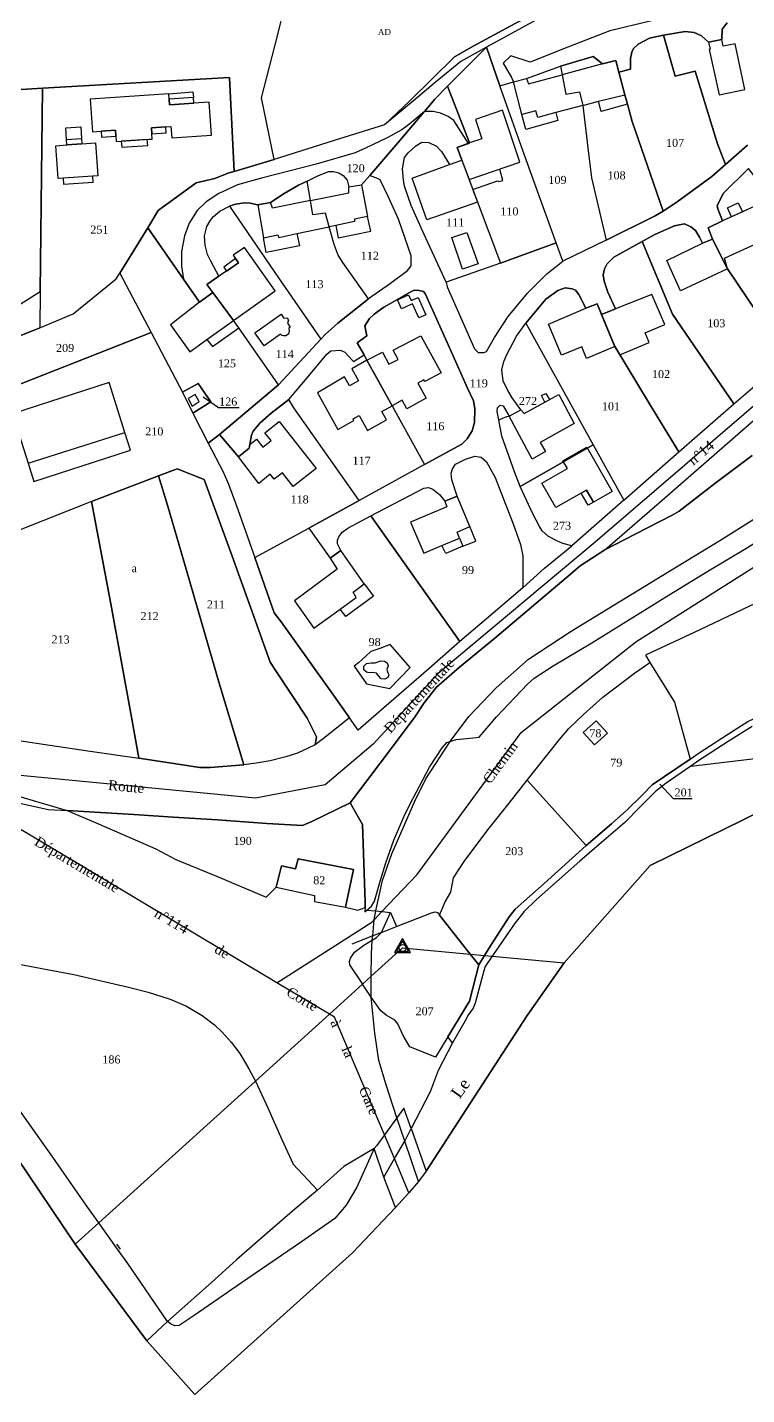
# Model space of a CAD drawing. Extents: x 1207673 to 1208525, y 6153686 to 6154229.
# Drawn here: x 1207957.2 to 1208136.9, y 6153685.7 to 6154027.4 of the extents above; entities that cross this region are included whole.
import ezdxf

# ---------------------------------------------------------------- set-up
doc = ezdxf.new("R2010")
doc.units = 0
doc.linetypes.add('CONTINU', pattern=[0])
doc.layers.get('0').update_dxf_attribs({"linetype": 'CONTINU'})
for name, color, linetype in [('1LIEUDIT', 7, 'CONTINU'), ('1PARCELLE', 7, 'CONTINU'), ('1SECTION', 7, 'CONTINU'), ('1SUBDFISC', 7, 'CONTINU'), ('1SUBDSECT', 7, 'CONTINU'), ('1TRONFLUV', 7, 'CONTINU'), ('1TROUPARCELLE', 7, 'CONTINU'), ('1ZONCOMM', 7, 'CONTINU'), ('3BATIDUR', 7, 'CONTINU'), ('3BATILEGER', 7, 'CONTINU'), ('3CHEMIN', 7, 'CONTINU'), ('3EAU', 7, 'CONTINU'), ('3EDF', 7, 'CONTINU'), ('3FISCLINE', 7, 'CONTINUOUS'), ('3FLECHEPAR', 7, 'CONTINU'), ('3IGNB', 7, 'CONTINU'), ('3MURNONMI', 7, 'CONTINU'), ('3PARCELLETEX', 7, 'CONTINU'), ('3PISCINE', 7, 'CONTINUOUS'), ('3SENTIER', 7, 'CONTINU'), ('3SNCF', 7, 'CONTINU'), ('3SUBDFISCTEX', 7, 'CONTINU'), ('3TOPOLINE', 7, 'CONTINU'), ('3TRONFLUVTEX', 7, 'CONTINU'), ('3ZONCOMMTEX', 7, 'CONTINU')]:
    doc.layers.add(name, color=color, linetype=linetype)
doc.styles.get("Standard").update_dxf_attribs({"font": 'Times New Roman'})

# ---------------------------------------------------------------- blocks, each defined once
blk = doc.blocks.new('IGNBORNE')
for points in [[(0, 2.32), (-2.01, -1.16), (2.01, -1.16)], [(-1.5, -0.87), (1.5, -0.87), (0, 1.73)]]:
    blk.add_lwpolyline(points, close=True)
blk.add_circle((0, 0), 0.87)
blk = doc.blocks.new('MURNOMI')
blk.add_line((-0.75, 0.5), (0.75, 0.5))

msp = doc.modelspace()

# ---------------------------------------------------------------- linework, layer by layer
at = {"layer": '1LIEUDIT'}
for points in [[(1207928.51, 6153843.02), (1207967.13, 6153831.7), (1207983.75, 6153830.67), (1207993.6, 6153830), (1208004.72, 6153829.4), (1208017.03, 6153828.47), (1208025.9, 6153827.91), (1208028.24, 6153828.95), (1208037.82, 6153833.6), (1208045.29, 6153843.54), (1208053.91, 6153854.96), (1208056.3, 6153858.63), (1208059.38, 6153862.52), (1208065.18, 6153867.49), (1208073.96, 6153874.8), (1208083.13, 6153882.55), (1208092.86, 6153890.79), (1208095.28, 6153892.86), (1208101.43, 6153896.86), (1208109.09, 6153900.75), (1208118.27, 6153905.47), (1208120.08, 6153906.48), (1208129, 6153913.39), (1208138.25, 6153920.45)], [(1207928.51, 6153843.02), (1207967.13, 6153831.7), (1207983.75, 6153830.67), (1207993.6, 6153830), (1208004.72, 6153829.4), (1208017.03, 6153828.47), (1208025.9, 6153827.91), (1208028.24, 6153828.95), (1208037.82, 6153833.6), (1208045.29, 6153843.54), (1208053.91, 6153854.96), (1208056.3, 6153858.63), (1208059.38, 6153862.52), (1208065.18, 6153867.49), (1208073.96, 6153874.8), (1208083.13, 6153882.55), (1208092.86, 6153890.79), (1208095.28, 6153892.86), (1208101.43, 6153896.86), (1208109.09, 6153900.75), (1208118.27, 6153905.47), (1208120.08, 6153906.48), (1208129, 6153913.39), (1208138.25, 6153920.45)], [(1208406.26, 6153859.55), (1208313.18, 6153834.27), (1208182.06, 6153839.08), (1208140.79, 6153831.66), (1208112.76, 6153817.95), (1208091.28, 6153793.67), (1208082.07, 6153780.46), (1208056.83, 6153741.58), (1208054.9, 6153738.95), (1208052.48, 6153736.17), (1208049.15, 6153732.51), (1208038.39, 6153721.12), (1207999, 6153685.72), (1207987.05, 6153699.2), (1207969.11, 6153723.32), (1207898.25, 6153828.54)]]:
    msp.add_lwpolyline(points, dxfattribs=at)
at = {"layer": '1PARCELLE'}
for points in [[(1207947.62, 6154011.36), (1207960.94, 6154012.23), (1208007.66, 6154014.91), (1208008.82, 6153991.37), (1208018.88, 6153994.36), (1208018.88, 6153994.36), (1208015.68, 6154009.75), (1208019.64, 6154025.25), (1208021.41, 6154032.41)], [(1208081.03, 6154029.46), (1208068.75, 6154022.76), (1208063.88, 6154020.06), (1208052.62, 6154008.93), (1208046.39, 6154003.04), (1208033.81, 6153999.1), (1208018.88, 6153994.36), (1208018.88, 6153994.36), (1208015.68, 6154009.75), (1208019.64, 6154025.25), (1208021.41, 6154032.41)], [(1208085.12, 6154029.7), (1208071.91, 6154022.45), (1208075.2, 6154012.83), (1208078.65, 6154013.77), (1208081.88, 6154014.59), (1208090.41, 6154017.68), (1208098.55, 6154020.09), (1208100.92, 6154018.29), (1208104.23, 6154019.11), (1208105.01, 6154016.23), (1208107.86, 6154016.92), (1208107.89, 6154019.59), (1208108.18, 6154021.23), (1208108.65, 6154022.13), (1208109.82, 6154023.2), (1208112.6, 6154024.67), (1208116.17, 6154025.47), (1208121.54, 6154026.39), (1208123.81, 6154026.14), (1208125.66, 6154025.32), (1208127.37, 6154023.69), (1208130.71, 6154024.41), (1208130.83, 6154026.95), (1208132.06, 6154028.57)], [(1208132.06, 6154028.57), (1208130.83, 6154026.95), (1208130.71, 6154024.41), (1208127.37, 6154023.69), (1208125.66, 6154025.32), (1208123.81, 6154026.14), (1208121.54, 6154026.39), (1208116.17, 6154025.47), (1208119.06, 6154015.24), (1208124.08, 6154016.49), (1208129.64, 6153998.27), (1208131.59, 6153993.12), (1208131.59, 6153993.12), (1208137.11, 6153998)], [(1208137.11, 6153998), (1208131.59, 6153993.12), (1208128.18, 6153990.16), (1208119.55, 6153983.77), (1208116.07, 6153981.5), (1208114.09, 6153980.31), (1208101.8, 6153974.26), (1208090.94, 6153968.94), (1208089.27, 6153973.53), (1208075.37, 6153968.49), (1208061.83, 6153963.72), (1208056.35, 6153975.66), (1208053.06, 6153982.91), (1208051.37, 6153987.7), (1208051.14, 6153989.26), (1208050.89, 6153992.03), (1208051.38, 6153994.85), (1208052.32, 6153996.07), (1208054.24, 6153997.77), (1208055.76, 6153998.71), (1208057.49, 6153998.64), (1208059.42, 6153997.71), (1208060.67, 6153996.38), (1208062.66, 6153993.14), (1208065.71, 6153994.19), (1208064.53, 6153997.41), (1208067.42, 6153998.42), (1208067.68, 6153998.51), (1208062.17, 6154012.71), (1208059.03, 6154009.47), (1208056.4, 6154006.34), (1208056.27, 6154006.18), (1208050.71, 6153999.68), (1208042.72, 6153990.37), (1208044.4, 6153989.78), (1208045.21, 6153989.37), (1208047.35, 6153985.06), (1208049.81, 6153979.55), (1208052.98, 6153970.38), (1208053.03, 6153967.78), (1208051.82, 6153966.3), (1208047.91, 6153963.36), (1208042.4, 6153959.55), (1208034.78, 6153953.48), (1208031.58, 6153950.67), (1208030.54, 6153949.47), (1208019.9, 6153938.1), (1208005.22, 6153925.7), (1208009.91, 6153920.06), (1208012.61, 6153922.26), (1208013.2, 6153925.46), (1208013.63, 6153926.51), (1208015.35, 6153928.56), (1208018.11, 6153930.97), (1208022.51, 6153934.43), (1208026.66, 6153939.32), (1208031.98, 6153945.77), (1208032.97, 6153946.55), (1208035.44, 6153946.72), (1208036.54, 6153946.22), (1208038.41, 6153944.17), (1208038.65, 6153943.9), (1208041.3, 6153945.56), (1208039.62, 6153948.59), (1208041.97, 6153950.3), (1208041.48, 6153952.83), (1208042.65, 6153954.61), (1208043.81, 6153955.69), (1208046.25, 6153957.47), (1208048.35, 6153958.66), (1208052.65, 6153961.14), (1208053.83, 6153961.69), (1208055.05, 6153961.68), (1208056.13, 6153961.36), (1208056.64, 6153960.75), (1208057.66, 6153958.52), (1208063.13, 6153946.26), (1208067.17, 6153937.23), (1208068.64, 6153934.11), (1208068.96, 6153932.14), (1208068.92, 6153928.64), (1208068.31, 6153926.59), (1208067.11, 6153924.6), (1208065.7, 6153923.24), (1208056.4, 6153918.14), (1208040.07, 6153909.2), (1208027.52, 6153902.27), (1208027.52, 6153902.27), (1208032.82, 6153894.74), (1208035.53, 6153896.66), (1208034.63, 6153898.34), (1208034.63, 6153899.22), (1208034.98, 6153900.12), (1208035.87, 6153901.25), (1208037.22, 6153902.26), (1208042.96, 6153905.34), (1208056.27, 6153912.21), (1208057.37, 6153912.4), (1208058.5, 6153911.96), (1208060.18, 6153910.69), (1208061.46, 6153909), (1208064.54, 6153910.23), (1208063.27, 6153914.3), (1208063.04, 6153915.98), (1208063.42, 6153917.08), (1208064.15, 6153918.22), (1208066.64, 6153919.52), (1208068.97, 6153920.28), (1208070.56, 6153919.99), (1208071.87, 6153918.86), (1208074.04, 6153914.91), (1208076.06, 6153909.78), (1208078.54, 6153903.37), (1208080.4, 6153898.16), (1208080.94, 6153895.3), (1208080.99, 6153887.33), (1208086.43, 6153892.22), (1208093.25, 6153897.86), (1208091.01, 6153898.42), (1208089.47, 6153899.12), (1208087.42, 6153900.17), (1208085.82, 6153901.56), (1208085.16, 6153902.66), (1208083.49, 6153905.87), (1208080.34, 6153912.63), (1208078.92, 6153916.34), (1208075.77, 6153925.26), (1208075.02, 6153929.31), (1208076.97, 6153930.15), (1208077.57, 6153930.21), (1208080.51, 6153931.84), (1208078.34, 6153934.86), (1208077.24, 6153936.66), (1208076.09, 6153939.09), (1208075.71, 6153941.79), (1208076.24, 6153943.93), (1208077.02, 6153945.68), (1208079.41, 6153950.27), (1208081.71, 6153953.47), (1208086.74, 6153959.45), (1208089.76, 6153961.65), (1208091.6, 6153962.27), (1208093.3, 6153962.09), (1208094.12, 6153961.71), (1208094.96, 6153960.61), (1208096.69, 6153957.19), (1208099.56, 6153958.28), (1208100.66, 6153955.61), (1208104.15, 6153957.04), (1208102.24, 6153961.19), (1208101.29, 6153964.01), (1208101.06, 6153965.57), (1208101.41, 6153967.03), (1208101.97, 6153968.26), (1208103.71, 6153969.97), (1208106.73, 6153971.61), (1208110.76, 6153973.86), (1208113.99, 6153975.65), (1208118.85, 6153977.81), (1208121.37, 6153978.33), (1208122.99, 6153977.54), (1208124.15, 6153976.67), (1208125.16, 6153974.98), (1208125.89, 6153973.48), (1208128.39, 6153974.51), (1208127.29, 6153977.29), (1208130.89, 6153979.07), (1208129.73, 6153982.06), (1208129.53, 6153982.9), (1208131.13, 6153986), (1208137.35, 6153992.15)], [(1207945.33, 6153934.29), (1207988.11, 6153951.11), (1207995.92, 6153936.23), (1207998.5, 6153930.96), (1208002.34, 6153923.48), (1208006.07, 6153916.35), (1208007.4, 6153913.23), (1208009.33, 6153908.05), (1208013.98, 6153894.95), (1208018.87, 6153881.11), (1208020.55, 6153878.81), (1208033.63, 6153860.55), (1208037.69, 6153854.87), (1208031.21, 6153849.65), (1208029.08, 6153848.1), (1208029.08, 6153848.1), (1208029.46, 6153850.14), (1208027.06, 6153854.78), (1208023.35, 6153860.43), (1208019.25, 6153866.59), (1208017.8, 6153868.78), (1208012.92, 6153882.53), (1208008.36, 6153895.29), (1208001.34, 6153914.38), (1207994.58, 6153917.11), (1207989.9, 6153915.34), (1207973.21, 6153908.88), (1207949.19, 6153899.4)], [(1208138.25, 6153920.45), (1208129, 6153913.39), (1208120.08, 6153906.48), (1208118.27, 6153905.47), (1208109.09, 6153900.75), (1208101.43, 6153896.86), (1208095.28, 6153892.86), (1208092.86, 6153890.79), (1208083.13, 6153882.55), (1208073.96, 6153874.8), (1208065.18, 6153867.49), (1208059.38, 6153862.52), (1208056.3, 6153858.63), (1208053.91, 6153854.96), (1208045.29, 6153843.54), (1208037.82, 6153833.6), (1208040.91, 6153828.16), (1208041.58, 6153808.8), (1208041.57, 6153807.42), (1208041.52, 6153806.36), (1208042.01, 6153806.8), (1208043.15, 6153807.83), (1208043.94, 6153809), (1208045.4, 6153814.27), (1208046.78, 6153818.65), (1208048.74, 6153824.25), (1208051.48, 6153830.66), (1208053.49, 6153834.63), (1208057.68, 6153842.49), (1208060.8, 6153847.32), (1208062.03, 6153848.67), (1208062.78, 6153848.91), (1208064.3, 6153849.41), (1208066.16, 6153849.63), (1208070.1, 6153850.03), (1208074.36, 6153855.07), (1208082.18, 6153863.24), (1208083.83, 6153864.76), (1208088.56, 6153867.86), (1208098.19, 6153873.62), (1208117.57, 6153885.58), (1208127.19, 6153891.54), (1208136.71, 6153897.15), (1208155.21, 6153908.73)], [(1208138.3, 6153852.72), (1208132.32, 6153848.95), (1208124.93, 6153844.16), (1208122.98, 6153842.8), (1208116.79, 6153838.53), (1208114.14, 6153836.46), (1208110.18, 6153832.55), (1208106.5, 6153828.74), (1208100.62, 6153823.72), (1208095.22, 6153819.01), (1208089.36, 6153813.87), (1208084.37, 6153809.43), (1208081.29, 6153806.48), (1208079.07, 6153803.66), (1208075.89, 6153799.08), (1208073.92, 6153796.16), (1208073.35, 6153795.31), (1208071.55, 6153792.68), (1208071.25, 6153791.66), (1208069.1, 6153783.51), (1208068.58, 6153782.27), (1208067.42, 6153780.68), (1208066.53, 6153779.1), (1208063.4, 6153773.64), (1208062.23, 6153775.13), (1208067.63, 6153784.04), (1208069.95, 6153793.16), (1208071.41, 6153795.49), (1208072.91, 6153797.86), (1208077.57, 6153805.12), (1208079.06, 6153807.03), (1208086.3, 6153813.48), (1208096.84, 6153822.96), (1208103.14, 6153828.35), (1208106.98, 6153831.81), (1208110.82, 6153835.55), (1208113.28, 6153838.08), (1208122.79, 6153844.53), (1208122.79, 6153844.53), (1208125.01, 6153846.07), (1208133.8, 6153851.81), (1208137.2, 6153853.9)], [(1207953.68, 6153793.56), (1207968.82, 6153790.73), (1207982.12, 6153787.61), (1207987.35, 6153786.33), (1207992.89, 6153784.55), (1207996.97, 6153782.79), (1208000.81, 6153780.45), (1208003.91, 6153778.15), (1208005.86, 6153776.34), (1208008.13, 6153773.83), (1208010.23, 6153770.95), (1208012.54, 6153767.1), (1208014.14, 6153764.06), (1208017.23, 6153757.38), (1208020.73, 6153749.5), (1208023.6, 6153743.29), (1208029.64, 6153736.78), (1208024.01, 6153732.08), (1208014.67, 6153723.97), (1208009.43, 6153719.38), (1208003.15, 6153713.77), (1207992.2, 6153704.02), (1207982.27, 6153718.52), (1207979.48, 6153722.4), (1207975, 6153728.64), (1207971.85, 6153733.04), (1207963.5, 6153745.03), (1207951.82, 6153761.68)]]:
    msp.add_lwpolyline(points, dxfattribs=at)
for points in [[(1208116.07, 6153981.5), (1208119.55, 6153983.77), (1208128.18, 6153990.16), (1208131.59, 6153993.12), (1208129.64, 6153998.27), (1208124.08, 6154016.49), (1208119.06, 6154015.24), (1208116.17, 6154025.47), (1208112.6, 6154024.67), (1208109.82, 6154023.2), (1208108.65, 6154022.13), (1208108.18, 6154021.23), (1208107.89, 6154019.59), (1208107.86, 6154016.92), (1208105.01, 6154016.23), (1208106.48, 6154010.57), (1208107.17, 6154008.23), (1208108.33, 6154003.89), (1208116.07, 6153981.5)], [(1208062.17, 6154012.71), (1208071.91, 6154022.45), (1208065.5, 6154018.86), (1208059.09, 6154013.64), (1208053.7, 6154009.07), (1208046.39, 6154003.04), (1208033.81, 6153999.1), (1208018.88, 6153994.36), (1208008.82, 6153991.37), (1208007.54, 6153991.09), (1208004, 6153989.61), (1207999.34, 6153988.52), (1207989.84, 6153981.64), (1207987.23, 6153977.29), (1207996.17, 6153964.51), (1208000.21, 6153958.71), (1208003.5, 6153961.15), (1208002.04, 6153963.14), (1208005.05, 6153965.21), (1208002.98, 6153969), (1208002.22, 6153970.68), (1208001.59, 6153972.98), (1208001.42, 6153975.3), (1208002.05, 6153977.6), (1208002.85, 6153979.05), (1208003.57, 6153980.04), (1208005.26, 6153981.51), (1208007.64, 6153982.75), (1208009.21, 6153983.23), (1208011.42, 6153983.58), (1208012.81, 6153983.51), (1208014.74, 6153983.06), (1208017.89, 6153983.65), (1208021.32, 6153985.88), (1208024.95, 6153987.95), (1208027.1, 6153988.98), (1208029.72, 6153990.26), (1208032.44, 6153991.41), (1208033.69, 6153991.41), (1208035.03, 6153991.03), (1208036.1, 6153990.39), (1208037.06, 6153989.18), (1208037.54, 6153987.57), (1208040.68, 6153988.07), (1208042.72, 6153990.37), (1208050.71, 6153999.68), (1208056.27, 6154006.18), (1208056.4, 6154006.34), (1208059.03, 6154009.47), (1208062.17, 6154012.71)], [(1208062.17, 6154012.71), (1208067.68, 6153998.51), (1208067.42, 6153998.42), (1208064.53, 6153997.41), (1208065.71, 6153994.19), (1208067.53, 6153989.37), (1208068.46, 6153986.88), (1208068.68, 6153986.27), (1208069.56, 6153983.94), (1208075.37, 6153968.49), (1208089.27, 6153973.53), (1208081.84, 6153994.31), (1208075.2, 6154012.83), (1208071.91, 6154022.45), (1208062.17, 6154012.71)], [(1208089.27, 6153973.53), (1208081.84, 6153994.31), (1208075.2, 6154012.83), (1208078.65, 6154013.77), (1208081.88, 6154014.59), (1208090.41, 6154017.68), (1208090.82, 6154015.57), (1208091.74, 6154010.7), (1208095.14, 6154011.3), (1208095.97, 6154007.91), (1208097.2, 6153997.32), (1208098.11, 6153989.79), (1208101.8, 6153974.26), (1208090.94, 6153968.94), (1208089.27, 6153973.53)], [(1208101.8, 6153974.26), (1208114.09, 6153980.31), (1208116.07, 6153981.5), (1208108.33, 6154003.89), (1208107.17, 6154008.23), (1208106.48, 6154010.57), (1208105.01, 6154016.23), (1208104.23, 6154019.11), (1208100.92, 6154018.29), (1208098.55, 6154020.09), (1208090.41, 6154017.68), (1208090.82, 6154015.57), (1208091.74, 6154010.7), (1208095.14, 6154011.3), (1208095.97, 6154007.91), (1208097.2, 6153997.32), (1208098.11, 6153989.79), (1208101.8, 6153974.26)], [(1207987.23, 6153977.29), (1207989.84, 6153981.64), (1207999.34, 6153988.52), (1208004, 6153989.61), (1208007.54, 6153991.09), (1208008.82, 6153991.37), (1208007.66, 6154014.91), (1207960.94, 6154012.23), (1207960.33, 6153961.39), (1207960.25, 6153952.28), (1207968.64, 6153955.79), (1207979.33, 6153964.56), (1207980.26, 6153965.99), (1207987.23, 6153977.29)], [(1207960.33, 6153961.39), (1207960.94, 6154012.23), (1207947.62, 6154011.36), (1207946.78, 6153992.27), (1207946.1, 6153973.38), (1207945.54, 6153953.91), (1207952.84, 6153956.66), (1207960.33, 6153961.39)], [(1208065.71, 6153994.19), (1208067.53, 6153989.37), (1208068.46, 6153986.88), (1208068.68, 6153986.27), (1208069.56, 6153983.94), (1208075.37, 6153968.49), (1208061.83, 6153963.72), (1208056.35, 6153975.66), (1208053.06, 6153982.91), (1208051.37, 6153987.7), (1208051.14, 6153989.26), (1208050.89, 6153992.03), (1208051.38, 6153994.85), (1208052.32, 6153996.07), (1208054.24, 6153997.77), (1208055.76, 6153998.71), (1208057.49, 6153998.64), (1208059.42, 6153997.71), (1208060.67, 6153996.38), (1208062.66, 6153993.14), (1208065.71, 6153994.19)], [(1208042.4, 6153959.55), (1208035.97, 6153968.65), (1208034.82, 6153970.49), (1208033.8, 6153973.11), (1208032.59, 6153977.54), (1208031.64, 6153980.98), (1208028.5, 6153980.54), (1208027.91, 6153984.1), (1208027.1, 6153988.98), (1208029.72, 6153990.26), (1208032.44, 6153991.41), (1208033.69, 6153991.41), (1208035.03, 6153991.03), (1208036.1, 6153990.39), (1208037.06, 6153989.18), (1208037.54, 6153987.57), (1208040.68, 6153988.07), (1208042.72, 6153990.37), (1208044.4, 6153989.78), (1208045.21, 6153989.37), (1208047.35, 6153985.06), (1208049.81, 6153979.55), (1208052.98, 6153970.38), (1208053.03, 6153967.78), (1208051.82, 6153966.3), (1208047.91, 6153963.36), (1208042.4, 6153959.55)], [(1208147.09, 6153944.79), (1208163.2, 6153958.57), (1208137.35, 6153992.15), (1208131.13, 6153986), (1208129.53, 6153982.9), (1208129.73, 6153982.06), (1208130.89, 6153979.07), (1208127.29, 6153977.29), (1208128.39, 6153974.51), (1208132.1, 6153967.06), (1208147.09, 6153944.79)], [(1208042.4, 6153959.55), (1208035.97, 6153968.65), (1208034.82, 6153970.49), (1208033.8, 6153973.11), (1208032.59, 6153977.54), (1208031.64, 6153980.98), (1208028.5, 6153980.54), (1208027.91, 6153984.1), (1208027.1, 6153988.98), (1208024.95, 6153987.95), (1208021.32, 6153985.88), (1208017.89, 6153983.65), (1208014.74, 6153983.06), (1208012.81, 6153983.51), (1208011.42, 6153983.58), (1208009.21, 6153983.23), (1208007.64, 6153982.75), (1208019.92, 6153964.82), (1208030.54, 6153949.47), (1208031.58, 6153950.67), (1208034.78, 6153953.48), (1208042.4, 6153959.55)], [(1208007.64, 6153982.75), (1208019.92, 6153964.82), (1208030.54, 6153949.47), (1208019.9, 6153938.1), (1208010.03, 6153952.3), (1208008.67, 6153954.14), (1208003.5, 6153961.15), (1208002.04, 6153963.14), (1208005.05, 6153965.21), (1208002.98, 6153969), (1208002.22, 6153970.68), (1208001.59, 6153972.98), (1208001.42, 6153975.3), (1208002.05, 6153977.6), (1208002.85, 6153979.05), (1208003.57, 6153980.04), (1208005.26, 6153981.51), (1208007.64, 6153982.75)], [(1208005.22, 6153925.7), (1208019.9, 6153938.1), (1208010.03, 6153952.3), (1208008.67, 6153954.14), (1208003.5, 6153961.15), (1208000.21, 6153958.71), (1207996.17, 6153964.51), (1207987.23, 6153977.29), (1207980.26, 6153965.99), (1207988.11, 6153951.11), (1207995.92, 6153936.23), (1207999.87, 6153938.41), (1208003, 6153933.83), (1207998.5, 6153930.96), (1208002.34, 6153923.48), (1208005.22, 6153925.7)], [(1208147.09, 6153944.79), (1208132.1, 6153967.06), (1208128.39, 6153974.51), (1208125.89, 6153973.48), (1208125.16, 6153974.98), (1208124.15, 6153976.67), (1208122.99, 6153977.54), (1208121.37, 6153978.33), (1208118.85, 6153977.81), (1208113.99, 6153975.65), (1208110.76, 6153973.86), (1208118.35, 6153955.74), (1208133.67, 6153933.32), (1208147.09, 6153944.79)], [(1208110.76, 6153973.86), (1208106.73, 6153971.61), (1208103.71, 6153969.97), (1208101.97, 6153968.26), (1208101.41, 6153967.03), (1208101.06, 6153965.57), (1208101.29, 6153964.01), (1208102.24, 6153961.19), (1208104.15, 6153957.04), (1208100.66, 6153955.61), (1208102.8, 6153950.43), (1208103.9, 6153947.79), (1208112.65, 6153933.32), (1208119.96, 6153921.31), (1208133.67, 6153933.32), (1208118.35, 6153955.74), (1208110.76, 6153973.86)], [(1207960.25, 6153952.28), (1207968.64, 6153955.79), (1207979.33, 6153964.56), (1207980.26, 6153965.99), (1207988.11, 6153951.11), (1207945.33, 6153934.29), (1207945.05, 6153938), (1207945.42, 6153946.39), (1207960.25, 6153952.28)], [(1207960.33, 6153961.39), (1207960.25, 6153952.28), (1207945.42, 6153946.39), (1207945.54, 6153953.91), (1207952.84, 6153956.66), (1207960.33, 6153961.39)], [(1208056.4, 6153918.14), (1208065.7, 6153923.24), (1208067.11, 6153924.6), (1208068.31, 6153926.59), (1208068.92, 6153928.64), (1208068.96, 6153932.14), (1208068.64, 6153934.11), (1208067.17, 6153937.23), (1208063.13, 6153946.26), (1208057.66, 6153958.52), (1208056.64, 6153960.75), (1208056.13, 6153961.36), (1208055.05, 6153961.68), (1208053.83, 6153961.69), (1208052.65, 6153961.14), (1208048.35, 6153958.66), (1208046.25, 6153957.47), (1208043.81, 6153955.69), (1208042.65, 6153954.61), (1208041.48, 6153952.83), (1208041.97, 6153950.3), (1208039.62, 6153948.59), (1208041.3, 6153945.56), (1208041.6, 6153945.01), (1208043.34, 6153941.86), (1208043.66, 6153941.27), (1208044.75, 6153939.3), (1208045.33, 6153938.23), (1208046.64, 6153935.86), (1208056.4, 6153918.14)], [(1208100.66, 6153955.61), (1208099.56, 6153958.28), (1208096.69, 6153957.19), (1208094.96, 6153960.61), (1208094.12, 6153961.71), (1208093.3, 6153962.09), (1208091.6, 6153962.27), (1208089.76, 6153961.65), (1208086.74, 6153959.45), (1208081.71, 6153953.47), (1208098.58, 6153923.11), (1208106.25, 6153909.29), (1208119.96, 6153921.31), (1208112.65, 6153933.32), (1208103.9, 6153947.79), (1208102.8, 6153950.43), (1208100.66, 6153955.61)], [(1208080.34, 6153912.63), (1208078.92, 6153916.34), (1208075.77, 6153925.26), (1208075.02, 6153929.31), (1208076.97, 6153930.15), (1208077.57, 6153930.21), (1208080.51, 6153931.84), (1208078.34, 6153934.86), (1208077.24, 6153936.66), (1208076.09, 6153939.09), (1208075.71, 6153941.79), (1208076.24, 6153943.93), (1208077.02, 6153945.68), (1208079.41, 6153950.27), (1208081.71, 6153953.47), (1208098.58, 6153923.11), (1208080.34, 6153912.63)], [(1208022.51, 6153934.43), (1208026.66, 6153939.32), (1208031.98, 6153945.77), (1208032.97, 6153946.55), (1208035.44, 6153946.72), (1208036.54, 6153946.22), (1208038.41, 6153944.17), (1208038.65, 6153943.9), (1208041.3, 6153945.56), (1208041.6, 6153945.01), (1208043.34, 6153941.86), (1208043.66, 6153941.27), (1208044.75, 6153939.3), (1208045.33, 6153938.23), (1208046.64, 6153935.86), (1208056.4, 6153918.14), (1208040.07, 6153909.2), (1208023.78, 6153932.36), (1208022.51, 6153934.43)], [(1207995.92, 6153936.23), (1207998.5, 6153930.96), (1208003, 6153933.83), (1207999.87, 6153938.41), (1207995.92, 6153936.23)], [(1208013.98, 6153894.95), (1208027.52, 6153902.27), (1208040.07, 6153909.2), (1208023.78, 6153932.36), (1208022.51, 6153934.43), (1208018.11, 6153930.97), (1208015.35, 6153928.56), (1208013.63, 6153926.51), (1208013.2, 6153925.46), (1208012.61, 6153922.26), (1208009.91, 6153920.06), (1208005.22, 6153925.7), (1208002.34, 6153923.48), (1208006.07, 6153916.35), (1208007.4, 6153913.23), (1208009.33, 6153908.05), (1208013.98, 6153894.95)], [(1208091.01, 6153898.42), (1208089.47, 6153899.12), (1208087.42, 6153900.17), (1208085.82, 6153901.56), (1208085.16, 6153902.66), (1208083.49, 6153905.87), (1208080.34, 6153912.63), (1208098.58, 6153923.11), (1208106.25, 6153909.29), (1208093.25, 6153897.86), (1208091.01, 6153898.42)], [(1208065.24, 6153873.92), (1208042.96, 6153905.34), (1208056.27, 6153912.21), (1208057.37, 6153912.4), (1208058.5, 6153911.96), (1208060.18, 6153910.69), (1208061.46, 6153909), (1208064.54, 6153910.23), (1208063.27, 6153914.3), (1208063.04, 6153915.98), (1208063.42, 6153917.08), (1208064.15, 6153918.22), (1208066.64, 6153919.52), (1208068.97, 6153920.28), (1208070.56, 6153919.99), (1208071.87, 6153918.86), (1208074.04, 6153914.91), (1208076.06, 6153909.78), (1208078.54, 6153903.37), (1208080.4, 6153898.16), (1208080.94, 6153895.3), (1208080.99, 6153887.33), (1208073.56, 6153881), (1208065.24, 6153873.92)], [(1208011.26, 6153843.12), (1208005.11, 6153863.56), (1207997.03, 6153891.46), (1207992.21, 6153908.04), (1207989.9, 6153915.34), (1207973.21, 6153908.88), (1207978.01, 6153883.37), (1207983.17, 6153855.05), (1207985.05, 6153844.74), (1207991.02, 6153843.86), (1208000.3, 6153842.41), (1208002.86, 6153842.46), (1208011.26, 6153843.12)], [(1208029.08, 6153848.1), (1208024.68, 6153846.01), (1208021.79, 6153845.09), (1208017.86, 6153844.11), (1208014.36, 6153843.52), (1208011.26, 6153843.12), (1208005.11, 6153863.56), (1207997.03, 6153891.46), (1207992.21, 6153908.04), (1207989.9, 6153915.34), (1207994.58, 6153917.11), (1208001.34, 6153914.38), (1208008.36, 6153895.29), (1208012.92, 6153882.53), (1208017.8, 6153868.78), (1208019.25, 6153866.59), (1208023.35, 6153860.43), (1208027.06, 6153854.78), (1208029.46, 6153850.14), (1208029.08, 6153848.1)], [(1207985.05, 6153844.74), (1207983.17, 6153855.05), (1207978.01, 6153883.37), (1207973.21, 6153908.88), (1207949.19, 6153899.4), (1207950.6, 6153890.92), (1207952.48, 6153877.07), (1207955.12, 6153874), (1207955.32, 6153872.64), (1207955.32, 6153870.93), (1207954.76, 6153869.55), (1207946.69, 6153863.54), (1207955.07, 6153849.17), (1207962.76, 6153848.02), (1207972.87, 6153846.54), (1207985.05, 6153844.74)], [(1208065.24, 6153873.92), (1208057.47, 6153867.09), (1208044.96, 6153856.29), (1208039.87, 6153851.8), (1208037.69, 6153854.87), (1208033.63, 6153860.55), (1208020.55, 6153878.81), (1208018.87, 6153881.11), (1208013.98, 6153894.95), (1208027.52, 6153902.27), (1208032.82, 6153894.74), (1208035.53, 6153896.66), (1208034.63, 6153898.34), (1208034.63, 6153899.22), (1208034.98, 6153900.12), (1208035.87, 6153901.25), (1208037.22, 6153902.26), (1208042.96, 6153905.34), (1208065.24, 6153873.92)], [(1208156.35, 6153891.41), (1208149.56, 6153888.2), (1208137.66, 6153882.77), (1208125.22, 6153876.86), (1208111.66, 6153870.49), (1208112.69, 6153868.72), (1208118.89, 6153858.75), (1208122.79, 6153844.53), (1208125.01, 6153846.07), (1208133.8, 6153851.81), (1208137.2, 6153853.9), (1208144.97, 6153857.62), (1208152.14, 6153860.96), (1208163.21, 6153867.08), (1208165.7, 6153868.24), (1208162.14, 6153879.23), (1208156.35, 6153891.41)], [(1208082.09, 6153839.29), (1208090.16, 6153849.43), (1208092.47, 6153852.15), (1208096.16, 6153855.72), (1208100.99, 6153860.04), (1208108.91, 6153866), (1208112.69, 6153868.72), (1208118.89, 6153858.75), (1208122.79, 6153844.53), (1208113.28, 6153838.08), (1208110.82, 6153835.55), (1208106.98, 6153831.81), (1208103.14, 6153828.35), (1208096.84, 6153822.96), (1208082.09, 6153839.29)], [(1208096.09, 6153851.22), (1208099.34, 6153854.11), (1208102.1, 6153851.03), (1208098.87, 6153848.11), (1208096.09, 6153851.22)], [(1208096.84, 6153822.96), (1208086.3, 6153813.48), (1208079.06, 6153807.03), (1208077.57, 6153805.12), (1208072.91, 6153797.86), (1208071.41, 6153795.49), (1208069.95, 6153793.16), (1208067.86, 6153795.81), (1208060.16, 6153805.53), (1208061.58, 6153808.84), (1208062.98, 6153811.32), (1208063.63, 6153814.85), (1208066.3, 6153818.94), (1208072.24, 6153826.84), (1208077.54, 6153833.56), (1208082.09, 6153839.29), (1208096.84, 6153822.96)], [(1208041.57, 6153807.42), (1208041.58, 6153808.8), (1208040.91, 6153828.16), (1208037.82, 6153833.6), (1208028.24, 6153828.95), (1208025.9, 6153827.91), (1208017.03, 6153828.47), (1208004.72, 6153829.4), (1207993.6, 6153830), (1207983.75, 6153830.67), (1207967.13, 6153831.7), (1207975.15, 6153828.3), (1207989.24, 6153822.1), (1207994.28, 6153819.49), (1208004.88, 6153815.09), (1208016.81, 6153810.02), (1208019.37, 6153812.5), (1208020.64, 6153817.86), (1208024.2, 6153817.16), (1208024.82, 6153819.6), (1208038.63, 6153816.98), (1208036.67, 6153807.58), (1208039.76, 6153806.83), (1208041.57, 6153807.42)], [(1208036.67, 6153807.58), (1208038.63, 6153816.98), (1208024.82, 6153819.6), (1208024.2, 6153817.16), (1208020.64, 6153817.86), (1208019.37, 6153812.5), (1208028.92, 6153810.49), (1208028.89, 6153808.93), (1208036.67, 6153807.58)], [(1208069.95, 6153793.16), (1208067.63, 6153784.04), (1208062.23, 6153775.13), (1208059.18, 6153770.08), (1208052.72, 6153772.68), (1208051.06, 6153775.43), (1208049.76, 6153778.35), (1208048.97, 6153779.28), (1208046.83, 6153780.58), (1208045.5, 6153781.66), (1208043.08, 6153785.08), (1208040.95, 6153788.32), (1208040.79, 6153788.56), (1208037.79, 6153793.15), (1208037.64, 6153793.95), (1208037.88, 6153794.81), (1208038.95, 6153796.33), (1208041.25, 6153798.02), (1208043.37, 6153799.31), (1208044.45, 6153799.96), (1208045.65, 6153801.2), (1208047.91, 6153806.25), (1208049.43, 6153802.73), (1208058.15, 6153806.11), (1208059.07, 6153806.35), (1208059.62, 6153806.17), (1208060.16, 6153805.53), (1208067.86, 6153795.81), (1208069.95, 6153793.16)]]:
    msp.add_lwpolyline(points, close=True, dxfattribs=at)
at = {"layer": '1SECTION'}
msp.add_lwpolyline([(1208406.26, 6153859.55), (1208313.18, 6153834.27), (1208182.06, 6153839.08), (1208140.79, 6153831.66), (1208112.76, 6153817.95), (1208091.28, 6153793.67), (1208082.07, 6153780.46), (1208056.83, 6153741.58), (1208054.9, 6153738.95), (1208052.48, 6153736.17), (1208049.15, 6153732.51), (1208038.39, 6153721.12), (1207999, 6153685.72), (1207987.05, 6153699.2), (1207969.11, 6153723.32), (1207898.25, 6153828.54)], dxfattribs=at)
at = {"layer": '1SUBDFISC'}
msp.add_lwpolyline([(1207989.9, 6153915.34), (1207992.21, 6153908.04), (1207997.03, 6153891.46), (1208005.11, 6153863.56), (1208011.26, 6153843.12), (1208002.86, 6153842.46), (1208000.3, 6153842.41), (1207991.02, 6153843.86), (1207985.05, 6153844.74), (1207983.17, 6153855.05), (1207978.01, 6153883.37), (1207973.21, 6153908.88), (1207989.9, 6153915.34)], close=True, dxfattribs=at)
at = {"layer": '1SUBDSECT'}
msp.add_lwpolyline([(1208406.26, 6153859.55), (1208313.18, 6153834.27), (1208182.06, 6153839.08), (1208140.79, 6153831.66), (1208112.76, 6153817.95), (1208091.28, 6153793.67), (1208082.07, 6153780.46), (1208056.83, 6153741.58), (1208054.9, 6153738.95), (1208052.48, 6153736.17), (1208049.15, 6153732.51), (1208038.39, 6153721.12), (1207999, 6153685.72), (1207987.05, 6153699.2), (1207969.11, 6153723.32), (1207898.25, 6153828.54)], dxfattribs=at)
at = {"layer": '1TRONFLUV'}
for points in [[(1208085.12, 6154029.7), (1208071.91, 6154022.45), (1208065.5, 6154018.86), (1208059.09, 6154013.64), (1208053.7, 6154009.07), (1208046.39, 6154003.04), (1208052.62, 6154008.93), (1208063.88, 6154020.06), (1208068.75, 6154022.76), (1208081.03, 6154029.46)], [(1208138.3, 6153852.72), (1208132.32, 6153848.95), (1208124.93, 6153844.16), (1208122.98, 6153842.8), (1208116.79, 6153838.53), (1208114.14, 6153836.46), (1208110.18, 6153832.55), (1208106.5, 6153828.74), (1208100.62, 6153823.72), (1208095.22, 6153819.01), (1208089.36, 6153813.87), (1208084.37, 6153809.43), (1208081.29, 6153806.48), (1208079.07, 6153803.66), (1208075.89, 6153799.08), (1208073.92, 6153796.16), (1208073.35, 6153795.31), (1208071.55, 6153792.68), (1208071.25, 6153791.66), (1208069.1, 6153783.51), (1208068.58, 6153782.27), (1208067.42, 6153780.68), (1208066.53, 6153779.1), (1208063.4, 6153773.64), (1208059.85, 6153766.76), (1208057.86, 6153761.38), (1208053.1, 6153752.21), (1208056.83, 6153741.58), (1208082.07, 6153780.46), (1208091.28, 6153793.67), (1208112.76, 6153817.95), (1208140.79, 6153831.66)]]:
    msp.add_lwpolyline(points, dxfattribs=at)
for points in [[(1207992.2, 6153704.02), (1207982.27, 6153718.52), (1207979.48, 6153722.4), (1207975, 6153728.64), (1207971.85, 6153733.04), (1207963.5, 6153745.03), (1207951.82, 6153761.68), (1207939.52, 6153779.35), (1207927.17, 6153796.98), (1207921.15, 6153805.45), (1207913.04, 6153817.25), (1207910.42, 6153820.94), (1207902.82, 6153831.78), (1207898.25, 6153828.54), (1207969.11, 6153723.32), (1207987.05, 6153699.2), (1207992.2, 6153704.02)], [(1207992.2, 6153704.02), (1207987.05, 6153699.2), (1207999, 6153685.72), (1208038.39, 6153721.12), (1208049.15, 6153732.51), (1208046.27, 6153740.11), (1208043.84, 6153747.24), (1208036.24, 6153742.71), (1208029.64, 6153736.78), (1208024.01, 6153732.08), (1208014.67, 6153723.97), (1208009.43, 6153719.38), (1208003.15, 6153713.77), (1207992.2, 6153704.02)]]:
    msp.add_lwpolyline(points, close=True, dxfattribs=at)
at = {"layer": '1TROUPARCELLE'}
msp.add_lwpolyline([(1208096.09, 6153851.22), (1208099.34, 6153854.11), (1208102.1, 6153851.03), (1208098.87, 6153848.11), (1208096.09, 6153851.22)], close=True, dxfattribs=at)
at = {"layer": '1ZONCOMM'}
for points in [[(1208421.28, 6153978.32), (1208388.44, 6153986.02), (1208283.42, 6153999.93), (1208259.89, 6154002.27), (1208243.52, 6154002.64), (1208223.4, 6153999.62), (1208210.94, 6153994.77), (1208198.51, 6153984.12), (1208195.19, 6153981.27), (1208099.07, 6153898.75), (1208059.79, 6153865.93), (1208043.56, 6153848.31), (1208031.61, 6153838.11), (1208014.21, 6153834.81), (1207928.51, 6153843.02)], [(1208421.28, 6153978.32), (1208388.44, 6153986.02), (1208283.42, 6153999.93), (1208259.89, 6154002.27), (1208243.52, 6154002.64), (1208223.4, 6153999.62), (1208210.94, 6153994.77), (1208198.51, 6153984.12), (1208195.19, 6153981.27), (1208099.07, 6153898.75), (1208059.79, 6153865.93), (1208043.56, 6153848.31), (1208031.61, 6153838.11), (1208014.21, 6153834.81), (1207928.51, 6153843.02)], [(1208019.51, 6153788.65), (1208043.28, 6153803.83), (1208043.83, 6153804.41), (1208045.76, 6153806.45), (1208054.55, 6153815.74), (1208080.54, 6153851.23), (1208109.23, 6153873.86), (1208200.05, 6153931.31), (1208215.09, 6153940.47), (1208216.73, 6153941.47), (1208229.07, 6153948.99), (1208255.85, 6153957.97), (1208284.17, 6153962.78), (1208313.16, 6153963.4), (1208432.99, 6153938.56), (1208505.9, 6153916.07)], [(1208019.51, 6153788.65), (1208043.28, 6153803.83), (1208043.83, 6153804.41), (1208045.76, 6153806.45), (1208054.55, 6153815.74), (1208080.54, 6153851.23), (1208109.23, 6153873.86), (1208200.05, 6153931.31), (1208215.09, 6153940.47), (1208216.73, 6153941.47), (1208229.07, 6153948.99), (1208255.85, 6153957.97), (1208284.17, 6153962.78), (1208313.16, 6153963.4), (1208432.99, 6153938.56), (1208505.9, 6153916.07)], [(1208052.48, 6153736.17), (1208048.95, 6153744.72), (1208046.43, 6153750.64), (1208033.89, 6153780.06), (1208032.65, 6153780.8), (1208019.51, 6153788.65), (1207928.51, 6153843.02), (1207905.11, 6153857), (1207875.18, 6153869.61), (1207767.78, 6153914.87), (1207746.05, 6153934.93), (1207722.84, 6153956.36)], [(1208052.48, 6153736.17), (1208048.95, 6153744.72), (1208046.43, 6153750.64), (1208033.89, 6153780.06), (1208032.65, 6153780.8), (1208019.51, 6153788.65), (1207928.51, 6153843.02), (1207905.11, 6153857), (1207875.18, 6153869.61), (1207767.78, 6153914.87), (1207746.05, 6153934.93), (1207722.84, 6153956.36)]]:
    msp.add_lwpolyline(points, dxfattribs=at)
at = {"layer": '3BATIDUR'}
for points in [[(1208130.71, 6154024.41), (1208127.37, 6154023.69), (1208127.78, 6154021.95), (1208127.51, 6154021.89), (1208130.07, 6154010.5), (1208136.47, 6154011.89), (1208134.01, 6154023.27), (1208131.08, 6154022.67), (1208130.71, 6154024.41)], [(1208095.97, 6154007.91), (1208099.89, 6154008.92), (1208106.48, 6154010.57), (1208105.01, 6154016.23), (1208104.23, 6154019.11), (1208100.92, 6154018.29), (1208090.82, 6154015.57), (1208091.74, 6154010.7), (1208095.14, 6154011.3), (1208095.97, 6154007.91)], [(1208090.82, 6154015.57), (1208091.74, 6154010.7), (1208095.14, 6154011.3), (1208095.97, 6154007.91), (1208089.24, 6154006.11), (1208084.73, 6154004.88), (1208084.25, 6154006.55), (1208080.73, 6154005.64), (1208078.65, 6154013.77), (1208081.88, 6154014.59), (1208082.43, 6154013.31), (1208090.82, 6154015.57)], [(1207972.85, 6154009.48), (1207973.42, 6154001.3), (1207975.59, 6154001.46), (1207979.19, 6154001.7), (1207979.3, 6154000.2), (1207979.39, 6153998.87), (1207980.64, 6153998.95), (1207987.61, 6153999.43), (1207988.38, 6153999.49), (1207988.29, 6154000.82), (1207988.19, 6154002.31), (1207991.79, 6154002.57), (1207993.05, 6154002.65), (1207993.23, 6153999.82), (1208003.14, 6154000.5), (1208002.57, 6154008.72), (1207998.75, 6154008.46), (1207992.67, 6154008.04), (1207992.58, 6154009.44), (1207992.48, 6154010.83), (1207972.85, 6154009.48)], [(1208064.53, 6153997.41), (1208065.71, 6153994.19), (1208067.53, 6153989.37), (1208080.22, 6153993.73), (1208075.92, 6154006.71), (1208069.12, 6154004.35), (1208070.77, 6153999.57), (1208067.68, 6153998.51), (1208064.53, 6153997.41)], [(1207964.27, 6153997.83), (1207967.07, 6153998.02), (1207970.78, 6153998.28), (1207974.18, 6153998.51), (1207974.74, 6153990.32), (1207973.5, 6153990.23), (1207966.08, 6153989.72), (1207964.83, 6153989.64), (1207964.27, 6153997.83)], [(1208053.33, 6153989.71), (1208062.66, 6153993.14), (1208065.71, 6153994.19), (1208069.56, 6153983.94), (1208069.65, 6153983.69), (1208056.97, 6153979.27), (1208053.33, 6153989.71)], [(1208032.59, 6153977.54), (1208031.64, 6153980.98), (1208028.5, 6153980.54), (1208027.91, 6153984.1), (1208037.48, 6153986.03), (1208037.54, 6153987.57), (1208040.68, 6153988.07), (1208042.2, 6153980.14), (1208038.9, 6153979.44), (1208038.92, 6153978.85), (1208034.23, 6153977.87), (1208032.59, 6153977.54)], [(1208032.59, 6153977.54), (1208031.64, 6153980.98), (1208028.5, 6153980.54), (1208027.91, 6153984.1), (1208018.43, 6153982.19), (1208017.89, 6153983.65), (1208014.74, 6153983.06), (1208016.21, 6153974.8), (1208019.75, 6153975.54), (1208020.01, 6153974.92), (1208024.5, 6153975.86), (1208032.59, 6153977.54)], [(1208132.1, 6153967.06), (1208131.39, 6153969.72), (1208143, 6153975.08), (1208139.74, 6153983.03), (1208130.89, 6153979.07), (1208127.29, 6153977.29), (1208128.39, 6153974.51), (1208132.1, 6153967.06)], [(1208128.39, 6153974.51), (1208132.1, 6153967.06), (1208120.36, 6153961.54), (1208116.96, 6153969.16), (1208125.89, 6153973.48), (1208128.39, 6153974.51)], [(1208003.5, 6153961.15), (1208008.67, 6153954.14), (1208019.08, 6153961.55), (1208011.44, 6153972.37), (1208008.61, 6153970.5), (1208009.22, 6153969.64), (1208009.94, 6153968.6), (1208006.92, 6153966.51), (1208005.05, 6153965.21), (1208002.04, 6153963.14), (1208003.5, 6153961.15)], [(1208003.5, 6153961.15), (1208000.21, 6153958.71), (1207992.92, 6153953.08), (1207997.73, 6153946.35), (1208002, 6153949.39), (1208008.67, 6153954.14), (1208003.5, 6153961.15)], [(1208100.66, 6153955.61), (1208103.9, 6153947.79), (1208103.97, 6153947.61), (1208105.25, 6153945.54), (1208112.54, 6153948.63), (1208111.52, 6153951.03), (1208116.45, 6153953.12), (1208113.21, 6153960.62), (1208104.15, 6153957.04), (1208100.66, 6153955.61)], [(1208087.36, 6153953.26), (1208096.69, 6153957.19), (1208099.56, 6153958.28), (1208103.97, 6153947.61), (1208096.89, 6153944.67), (1208095.7, 6153947.53), (1208090.62, 6153945.45), (1208087.36, 6153953.26)], [(1208042.02, 6153944.26), (1208045.9, 6153946.27), (1208047.48, 6153943.24), (1208049.8, 6153944.44), (1208048.69, 6153946.59), (1208048.55, 6153946.73), (1208055.51, 6153950.31), (1208060.54, 6153941.08), (1208056.51, 6153938.88), (1208056.27, 6153939.32), (1208054.76, 6153938.5), (1208056.8, 6153934.71), (1208051.98, 6153932.11), (1208050.83, 6153934.22), (1208048.29, 6153932.85), (1208042.02, 6153944.26)], [(1208042.02, 6153944.26), (1208038.22, 6153942.06), (1208039.95, 6153939.09), (1208037.69, 6153937.79), (1208036.47, 6153939.88), (1208036.42, 6153940.07), (1208029.68, 6153936.11), (1208034.77, 6153926.92), (1208038.78, 6153929.14), (1208038.55, 6153929.58), (1208040.04, 6153930.42), (1208042.15, 6153926.66), (1208046.94, 6153929.34), (1208045.76, 6153931.44), (1208048.29, 6153932.85), (1208042.02, 6153944.26)], [(1207977.65, 6153938.67), (1207953.47, 6153930.84), (1207957.36, 6153918.5), (1207958.81, 6153913.93), (1207982.95, 6153921.73), (1207981.56, 6153926.19), (1207977.65, 6153938.67)], [(1207999.07, 6153935.66), (1207997.34, 6153934.62), (1207998.32, 6153932.77), (1208000.09, 6153933.88), (1207999.07, 6153935.66)], [(1208083.35, 6153919.52), (1208077.57, 6153930.21), (1208080.51, 6153931.84), (1208081.28, 6153930.92), (1208089.99, 6153935.69), (1208093.81, 6153928.39), (1208085.34, 6153923.68), (1208086.64, 6153921.43), (1208083.35, 6153919.52)], [(1208012.61, 6153922.26), (1208012.78, 6153923.18), (1208014.46, 6153924.48), (1208016, 6153922.51), (1208018.06, 6153924.12), (1208016.51, 6153926.09), (1208020.13, 6153928.94), (1208029.35, 6153917.16), (1208023.59, 6153912.65), (1208020.9, 6153916.09), (1208018.84, 6153914.49), (1208017.81, 6153915.75), (1208015.04, 6153913.38), (1208009.91, 6153920.06), (1208012.61, 6153922.26)], [(1208089.25, 6153907.41), (1208085.76, 6153913.46), (1208092.13, 6153917.13), (1208091.01, 6153919.09), (1208096.98, 6153922.53), (1208103.31, 6153911.4), (1208098.65, 6153908.74), (1208096.91, 6153911.77), (1208095.58, 6153911.03), (1208089.25, 6153907.41)], [(1208064.54, 6153910.23), (1208061.46, 6153909), (1208061.95, 6153907.62), (1208052.95, 6153903.72), (1208056.21, 6153896), (1208060.78, 6153897.93), (1208065.15, 6153899.78), (1208066.02, 6153897.78), (1208069.27, 6153899.03), (1208067.74, 6153902.64), (1208064.54, 6153910.23)], [(1208035.53, 6153896.66), (1208032.82, 6153894.74), (1208034.6, 6153892.02), (1208023.92, 6153884.08), (1208028.74, 6153877.26), (1208035.31, 6153882), (1208039.35, 6153884.91), (1208038.62, 6153886.3), (1208041.35, 6153888.31), (1208035.53, 6153896.66)], [(1208099.34, 6153854.11), (1208102.1, 6153851.03), (1208098.87, 6153848.11), (1208096.09, 6153851.22), (1208099.34, 6153854.11)]]:
    msp.add_lwpolyline(points, close=True, dxfattribs=at)
at = {"layer": '3BATILEGER'}
for points in [[(1207992.58, 6154009.44), (1207992.67, 6154008.04), (1207998.75, 6154008.46), (1207998.65, 6154009.86), (1207992.58, 6154009.44)], [(1207975.59, 6154001.46), (1207975.7, 6153999.95), (1207979.3, 6154000.2), (1207979.19, 6154001.7), (1207975.59, 6154001.46)], [(1207988.29, 6154000.82), (1207991.88, 6154001.06), (1207991.79, 6154002.57), (1207988.19, 6154002.31), (1207988.29, 6154000.82)], [(1207967.07, 6153998.02), (1207966.97, 6153999.42), (1207970.69, 6153999.67), (1207970.78, 6153998.28), (1207967.07, 6153998.02)], [(1207980.64, 6153998.95), (1207980.74, 6153997.46), (1207987.24, 6153997.9), (1207987.14, 6153999.4), (1207980.64, 6153998.95)], [(1207966.08, 6153989.72), (1207966.19, 6153988.22), (1207973.6, 6153988.73), (1207973.5, 6153990.23), (1207966.08, 6153989.72)], [(1208133.11, 6153980.06), (1208132.1, 6153982.27), (1208134.83, 6153983.53), (1208135.86, 6153981.29), (1208133.11, 6153980.06)], [(1208009.22, 6153969.64), (1208006.23, 6153967.45), (1208006.92, 6153966.51), (1208009.94, 6153968.6), (1208009.22, 6153969.64)], [(1208049.67, 6153959.3), (1208052.43, 6153960.53), (1208053.05, 6153959.14), (1208054.82, 6153959.93), (1208056.77, 6153955.59), (1208055.01, 6153954.79), (1208053.41, 6153958.34), (1208050.66, 6153957.1), (1208049.67, 6153959.3)], [(1208097.34, 6153907.99), (1208095.58, 6153911.04), (1208096.91, 6153911.77), (1208098.65, 6153908.74), (1208097.34, 6153907.99)]]:
    msp.add_lwpolyline(points, close=True, dxfattribs=at)
at = {"layer": '3CHEMIN'}
for points in [[(1208161.35, 6154009.76), (1208159.51, 6154012.6), (1208158.05, 6154015.39), (1208157.58, 6154016.28), (1208155.9, 6154022.06), (1208154.67, 6154024.61), (1208152.27, 6154027.75), (1208149.91, 6154029.83), (1208145.61, 6154032.42), (1208143, 6154033.22), (1208138.22, 6154033.75), (1208133.53, 6154033.13), (1208124.51, 6154031.41), (1208112.48, 6154028.84), (1208102.74, 6154026.51), (1208092.23, 6154022.46), (1208082.79, 6154018.72), (1208077.99, 6154020.25), (1208076.06, 6154018.45), (1208078.14, 6154014.88), (1208078.65, 6154013.77)], [(1208067.42, 6153998.42), (1208063.75, 6154004.11), (1208062.28, 6154005.12), (1208060.41, 6154006), (1208058.54, 6154006.34), (1208056.4, 6154006.34), (1208052.75, 6154003.3), (1208050.72, 6154001.81), (1208046.92, 6153999.74), (1208041.87, 6153997.27), (1208039.11, 6153996.04), (1208029.31, 6153993.25), (1208022.52, 6153991.5), (1208015.69, 6153989.7), (1208009.69, 6153988.05), (1208005.03, 6153985.89), (1208001.85, 6153983.81), (1207999.57, 6153981.61), (1207997.6, 6153978.46), (1207996.43, 6153975.28), (1207995.71, 6153971.41), (1207995.7, 6153967.74), (1207996.17, 6153964.51)], [(1208061.83, 6153963.72), (1208062.09, 6153962.52), (1208068.87, 6153947.07), (1208069.8, 6153946.17), (1208071.25, 6153946.14), (1208071.86, 6153946.4), (1208073.89, 6153949.93), (1208077.28, 6153955.12), (1208082.14, 6153961.01), (1208087, 6153965.82), (1208090.94, 6153968.94)]]:
    msp.add_lwpolyline(points, dxfattribs=at)
at = {"layer": '3EAU'}
msp.add_lwpolyline([(1208020.57, 6153955.69), (1208021.22, 6153954.7), (1208022.08, 6153954.84), (1208022.43, 6153954.21), (1208022.19, 6153953.46), (1208022.87, 6153952.47), (1208022.53, 6153952.23), (1208022.63, 6153951.45), (1208022.45, 6153950.7), (1208021.79, 6153950.3), (1208021.21, 6153950.3), (1208020.78, 6153950.42), (1208020.42, 6153950.74), (1208016.34, 6153947.82), (1208014, 6153951.07), (1208020.57, 6153955.69)], close=True, dxfattribs=at)
at = {"layer": '3EDF'}
msp.add_lwpolyline([(1207969.11, 6153723.32), (1207975, 6153728.64), (1208014.14, 6153764.06), (1208032.65, 6153780.8), (1208040.95, 6153788.32), (1208043.12, 6153790.28), (1208050.94, 6153797.36), (1208067.86, 6153795.81), (1208071.41, 6153795.49), (1208073.35, 6153795.31), (1208091.28, 6153793.67)], dxfattribs=at)
at = {"layer": '3FISCLINE'}
for points in [[(1208107.17, 6154008.23), (1208100.58, 6154006.36), (1208099.89, 6154008.92)], [(1208089.24, 6154006.11), (1208089.76, 6154004.1), (1208081.77, 6154001.91), (1208080.73, 6154005.64)], [(1208068.46, 6153986.88), (1208074.61, 6153989.07), (1208074.99, 6153988.86), (1208076.01, 6153989.15), (1208075.2, 6153992)], [(1208034.23, 6153977.87), (1208034.85, 6153974.8), (1208042.99, 6153976.45), (1208042.2, 6153980.14)], [(1208024.5, 6153975.86), (1208025.17, 6153972.84), (1208016.85, 6153971.15), (1208016.21, 6153974.8)], [(1208002, 6153949.39), (1208003.4, 6153947.64), (1208010.03, 6153952.3)], [(1208086.47, 6153933.77), (1208085.66, 6153935.37), (1208086.72, 6153935.94), (1208087.65, 6153934.4)], [(1208075.02, 6153929.31), (1208074.53, 6153931.41), (1208074.69, 6153932.35), (1208075.3, 6153932.96), (1208076.07, 6153932.83), (1208077.57, 6153930.21)], [(1207957.36, 6153918.5), (1207981.56, 6153926.19)], [(1208065.15, 6153899.78), (1208064.54, 6153901.22), (1208067.74, 6153902.64)], [(1208066.02, 6153897.78), (1208061.71, 6153895.93), (1208060.78, 6153897.93)], [(1208041.35, 6153888.31), (1208043.66, 6153885.29), (1208036.75, 6153880.2), (1208035.31, 6153882)], [(1208045.65, 6153801.2), (1208049.43, 6153802.73)]]:
    msp.add_lwpolyline(points, dxfattribs=at)
at = {"layer": '3FLECHEPAR'}
for points in [[(1208010.11, 6153932.29), (1208004.89, 6153932.3), (1208001.09, 6153934.95)], [(1208123.26, 6153834.6), (1208118.67, 6153834.61), (1208115.19, 6153838.32)]]:
    msp.add_lwpolyline(points, dxfattribs=at)
at = {"layer": '3PISCINE'}
for points in [[(1208069.83, 6153968.34), (1208065.9, 6153966.99), (1208063.21, 6153974.85), (1208067.02, 6153976.15), (1208069.83, 6153968.34)], [(1208047.23, 6153864.94), (1208046.47, 6153864.55), (1208045.61, 6153864.62), (1208044.98, 6153865.25), (1208044.43, 6153866.03), (1208043.51, 6153866.21), (1208042.55, 6153866.11), (1208041.94, 6153866.24), (1208041.21, 6153866.85), (1208041.21, 6153867.79), (1208041.91, 6153868.41), (1208043.08, 6153868.6), (1208044.06, 6153868.64), (1208045.52, 6153869.07), (1208046.45, 6153869.03), (1208047.05, 6153868.56), (1208047.33, 6153867.85), (1208047.01, 6153866.94), (1208047.25, 6153866.14), (1208047.52, 6153865.61), (1208047.23, 6153864.94)]]:
    msp.add_lwpolyline(points, close=True, dxfattribs=at)
at = {"layer": '3SENTIER'}
for points in [[(1208101.43, 6153896.86), (1208115.1, 6153908.68), (1208149, 6153938.24), (1208174.2, 6153960.46)], [(1207949.17, 6153834.87), (1207962.35, 6153831.94), (1207967.13, 6153831.7)], [(1208042.01, 6153806.8), (1208044.28, 6153806.59), (1208045.76, 6153806.45), (1208047.91, 6153806.25)], [(1208045.65, 6153801.2), (1208043.46, 6153800.34), (1208038.23, 6153798.27)], [(1208046.27, 6153740.11), (1208048.95, 6153744.72), (1208051.46, 6153749.04), (1208053.1, 6153752.21), (1208051.22, 6153757.32), (1208049.53, 6153754.89), (1208046.43, 6153750.64), (1208044.52, 6153748.02), (1208043.84, 6153747.24)]]:
    msp.add_lwpolyline(points, dxfattribs=at)
at = {"layer": '3SNCF'}
msp.add_lwpolyline([(1208054.9, 6153738.95), (1208051.46, 6153749.04), (1208049.53, 6153754.89), (1208046.81, 6153763.14), (1208045, 6153769.2), (1208044, 6153776.08), (1208043.08, 6153785.08), (1208043.12, 6153790.28), (1208043.17, 6153795.8), (1208043.37, 6153799.31), (1208043.46, 6153800.34), (1208043.83, 6153804.41), (1208044.28, 6153806.59), (1208045.94, 6153814.24), (1208048.28, 6153820.86), (1208053.99, 6153834.06), (1208056.73, 6153839.65), (1208062.78, 6153848.91), (1208067.45, 6153855.21), (1208074.31, 6153862.32), (1208082.43, 6153869.49), (1208093.09, 6153876.48), (1208117.44, 6153891.41), (1208130.22, 6153899.17), (1208154.37, 6153914.3)], dxfattribs=at)
at = {"layer": '3TOPOLINE'}
for points in [[(1207992.48, 6154010.83), (1207998.55, 6154011.25), (1207998.65, 6154009.86)], [(1207966.97, 6153999.42), (1207966.77, 6154002.32), (1207970.49, 6154002.58), (1207970.69, 6153999.67)], [(1208047.81, 6153873.22), (1208045.22, 6153872.17), (1208042.98, 6153871.46), (1208041.71, 6153870.3), (1208039.88, 6153868.56), (1208038.86, 6153867.75), (1208041.93, 6153863.33), (1208047.75, 6153862.22), (1208052.79, 6153867.43), (1208047.81, 6153873.22)], [(1208122.98, 6153842.8), (1208143.17, 6153845.2), (1208159.21, 6153847.06), (1208173.43, 6153848.6), (1208189.74, 6153849.65), (1208206.92, 6153850.17), (1208221.91, 6153851.04), (1208230.73, 6153851.46), (1208245.81, 6153853.14), (1208259.53, 6153854.47), (1208274.48, 6153855.88), (1208282.49, 6153855.99), (1208296.95, 6153855.91), (1208303.44, 6153855.74), (1208304.73, 6153855.36), (1208308.52, 6153853.38), (1208313.08, 6153850.44), (1208319.73, 6153845.89), (1208324.08, 6153844.22), (1208326.79, 6153843.88)], [(1208043.84, 6153747.24), (1208039.51, 6153737.53), (1208036.8, 6153733.08), (1208033.96, 6153729.77), (1208025.63, 6153723.94), (1208010.65, 6153713.64), (1207998.82, 6153705.49), (1207995.13, 6153703), (1207994.04, 6153702.9), (1207992.95, 6153703.45), (1207992.2, 6153704.02)]]:
    msp.add_lwpolyline(points, dxfattribs=at)

# ---------------------------------------------------------------- block references
at = {"layer": '3IGNB'}
msp.add_blockref('IGNBORNE', (1208050.94, 6153797.36), dxfattribs=at)
at = {"layer": '3MURNONMI', "rotation": 305.7}
msp.add_blockref('MURNOMI', (1207979.48, 6153722.4), dxfattribs=at)

# ---------------------------------------------------------------- texts
at = {"layer": '3PARCELLETEX'}
for s, p in [('107', (1208116.76, 6153997.54)), ('120', (1208036.94, 6153991.21)), ('109', (1208087.37, 6153988.29)), ('108', (1208102.14, 6153989.43)), ('110', (1208075.36, 6153980.41)), ('251', (1207972.91, 6153975.87)), ('111', (1208061.81, 6153977.68)), ('112', (1208040.48, 6153969.33)), ('113', (1208026.65, 6153962.23)), ('103', (1208127.06, 6153952.47)), ('209', (1207964.33, 6153946.3)), ('114', (1208019.22, 6153944.77)), ('125', (1208004.78, 6153942.45)), ('119', (1208067.7, 6153937.45)), ('102', (1208113.25, 6153939.76)), ('126', (1208005.09, 6153932.9)), ('272', (1208080.01, 6153933.05)), ('101', (1208100.74, 6153931.71)), ('210', (1207986.63, 6153925.43)), ('118', (1208022.93, 6153908.43)), ('99', (1208065.77, 6153890.79)), ('212', (1207985.45, 6153879.28)), ('211', (1208002.03, 6153882.19)), ('213', (1207963.2, 6153873.44)), ('98', (1208042.44, 6153872.81)), ('78', (1208097.59, 6153850.01)), ('79', (1208102.83, 6153842.67)), ('201', (1208118.9, 6153835.21)), ('190', (1208008.71, 6153823.11)), ('203', (1208076.57, 6153820.54)), ('82', (1208028.61, 6153813.28)), ('207', (1208054.18, 6153780.52)), ('186', (1207975.91, 6153768.48))]:
    msp.add_text(s, height=2, dxfattribs=at).set_placement(p)
for s, rotation, p in [('116', 360, (1208056.84, 6153926.74)), ('117', 360, (1208038.41, 6153918.14)), ('273', 0.9, (1208088.52, 6153901.84))]:
    msp.add_text(s, height=2, rotation=rotation, dxfattribs=at).set_placement(p)
at = {"layer": '3SECTIONTEX'}
msp.add_text('AD', height=1.5, dxfattribs=at).set_placement((1208044.76, 6154025.49))
at = {"layer": '3SUBDFISCTEX'}
msp.add_text('a', height=2, dxfattribs=at).set_placement((1207983.22, 6153891.25))
at = {"layer": '3TRONFLUVTEX'}
msp.add_text('Le', height=3, rotation=54.1, dxfattribs=at).set_placement((1208065.18, 6153759.5))
at = {"layer": '3ZONCOMMTEX'}
for s, rotation, p in [('n°14', 40.6, (1208123.59, 6153917.82)), ('n°14', 40.6, (1208123.59, 6153917.82)), ('Départementale', 47.3, (1208047.89, 6153850.8)), ('Départementale', 47.3, (1208047.89, 6153850.8)), ('Chemin', 53.7, (1208072.81, 6153838.14)), ('Chemin', 53.7, (1208072.81, 6153838.14)), ('Route', 354.7, (1207977.26, 6153836.85)), ('Route', 354.7, (1207977.26, 6153836.85)), ('Départementale', 329.3, (1207958.7, 6153823.23)), ('Départementale', 329.3, (1207958.7, 6153823.23)), ('n°114', 329.3, (1207988.66, 6153805.33)), ('n°114', 329.3, (1207988.66, 6153805.33)), ('de', 329.3, (1208003.68, 6153796.36)), ('de', 329.3, (1208003.68, 6153796.36)), ('Corte', 329.3, (1208021.64, 6153785.63)), ('Corte', 329.3, (1208021.64, 6153785.63)), ('à ', 293.3, (1208032.8, 6153778.78)), ('à ', 293.3, (1208032.8, 6153778.78)), ('la', 293.3, (1208035.63, 6153772.14)), ('la', 293.3, (1208035.63, 6153772.14)), ('Gare', 293.4, (1208039.93, 6153762.05)), ('Gare', 293.4, (1208039.93, 6153762.05))]:
    msp.add_text(s, height=2.5, rotation=rotation, dxfattribs=at).set_placement(p)

doc.saveas('drawing.dxf')
